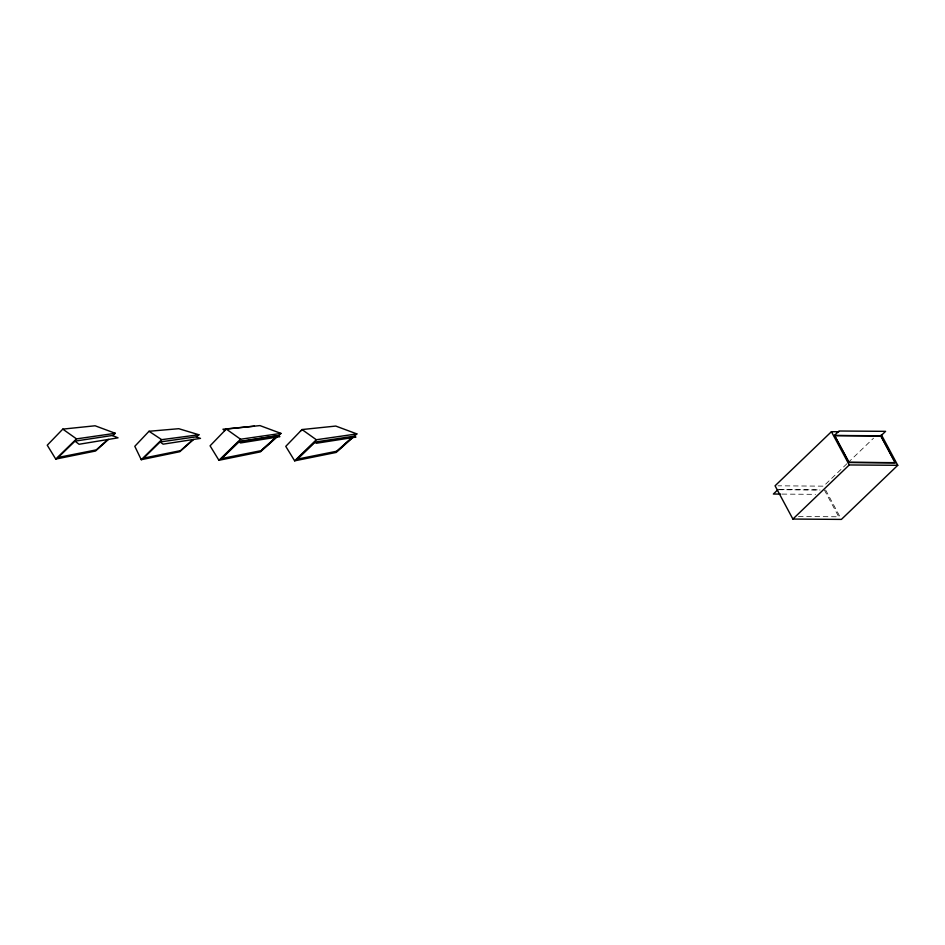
<?xml version="1.0" encoding="UTF-8"?>
<svg xmlns="http://www.w3.org/2000/svg" width="945" height="945" viewBox="0 0 945 945"><rect width="100%" height="100%" fill="white"/><g stroke="black" fill="none" stroke-linecap="round" stroke-linejoin="round"><path stroke-width="0.71" stroke-dasharray="4.72 3.54" d="M846.956 463.7L823.567 486.155L778.007 485.813M848.019 462.684L873.534 438.185M779.483 489.581L820.213 489.876M778.337 489.699L820.095 490.006M782.106 494.093L815.559 494.341M798.43 516.478L838.747 516.773L824.406 490.042M825.623 489.994L840.022 516.856"/><path stroke-width="1.42" d="M196.395 436.992L198.911 434.759L178.759 428.699L149.026 431.274L134.804 446.3L141.254 459.707L179.786 451.71L193.619 439.449M112.679 435.645L115.302 433.294L95.102 425.782L62.795 429.124L47.25 445.213L55.743 459.081L95.539 451.025L108.486 439.401M278.255 435.881L280.996 433.412L259.946 425.593L226.28 429.065L210.073 445.827L218.933 460.286L260.395 451.887L276.85 437.133M354.139 436.354L356.867 433.909L335.77 426.065L302.022 429.55L285.768 446.359L294.651 460.841L336.219 452.431L352.792 437.57M141.254 459.707L161.654 439.661L198.911 434.759M160.142 441.953L163.107 444.162L200.505 438.385L196.017 436.862L160.142 441.953L143.64 458.112L180.507 450.635L193.004 439.543M55.743 459.081L76.51 438.882L115.302 433.294M218.933 460.286L240.562 439.236L280.996 433.412M294.651 460.841L316.339 439.744L356.867 433.909M74.986 441.138L79.049 444.268L118.054 437.83L112.313 435.491L74.986 441.138L58.177 457.451L96.272 449.879L107.824 439.519M221.768 458.467L239.109 441.646M314.744 442.106L316.268 443.276L355.922 437.086L353.749 436.2L314.744 442.106L297.191 459.152L336.904 451.202L352.107 437.677M297.498 459.022L314.85 442.189M838.77 431.747L831.423 431.7L775.065 485.801L792.89 519.053L841.393 519.407L897.75 465.306L881.295 434.617M778.03 489.569L773.376 494.034L780.653 494.081M834.388 435.468L839.042 431.003L885.583 431.345L880.929 435.81L834.388 435.468L848.87 462.471L895.399 462.814L880.929 435.81M792.89 519.053L849.248 464.952L897.75 465.306M275.987 437.275L261.08 450.67L221.461 458.585L238.979 441.598L277.877 435.704L279.874 436.649L240.455 442.957L239.132 441.705L277.877 435.704M261.174 450.706L276.164 437.24M336.904 451.202L351.93 437.7M300.935 430.672L300.498 431.121M254.429 426.16L222.949 429.231L224.756 430.636M149.026 431.274L161.654 439.661M302.022 429.55L316.339 439.744M226.28 429.065L240.562 439.236M62.795 429.124L76.51 438.882M831.423 431.7L849.248 464.952M880.764 435.94L834.695 435.598L849.023 462.329L895.104 462.672L880.764 435.94"/></g></svg>
